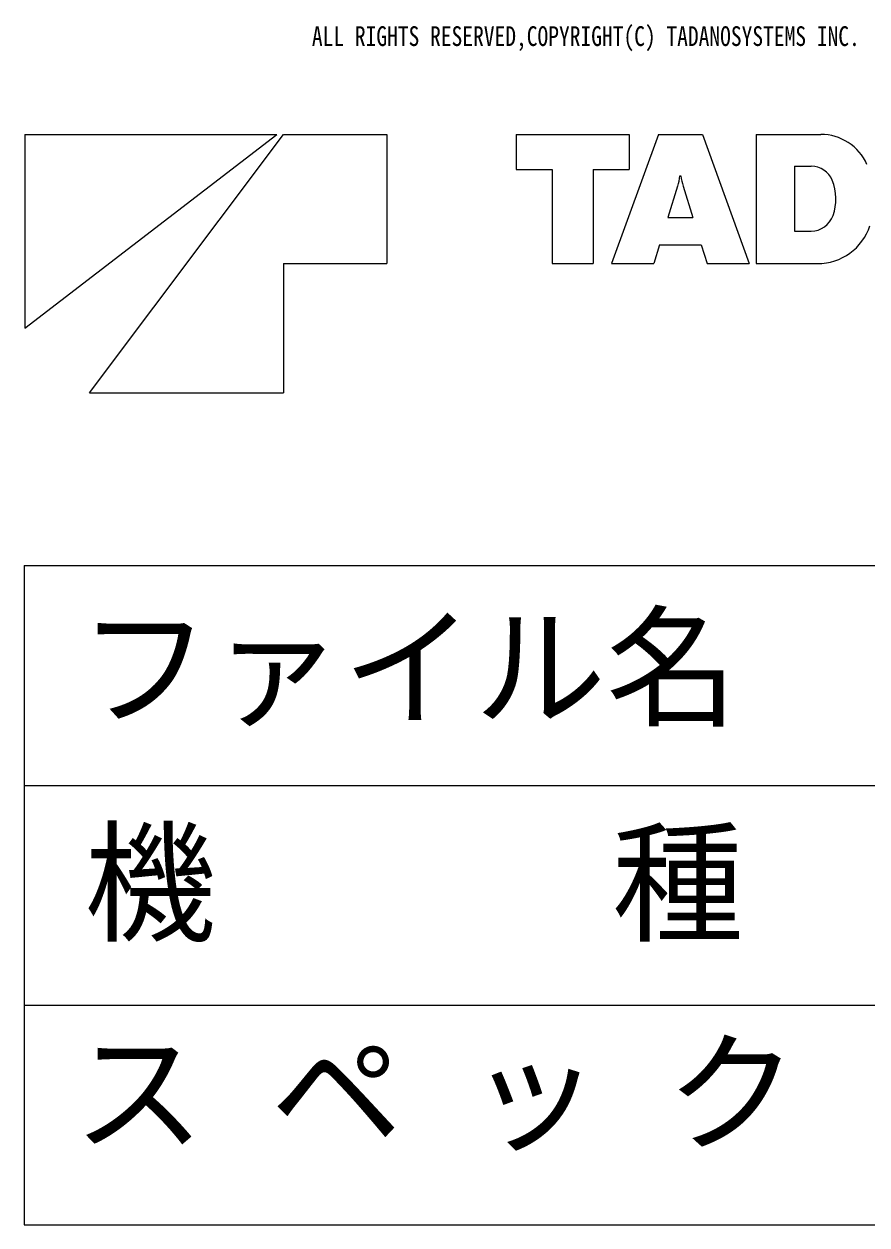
# Model space of a CAD drawing. Units: millimetres, scale not verified. Extents: x -57225 to 79791, y -37674 to 48571.
# Drawn here: x -23925 to -20090, y -4552 to 913 of the extents above; entities that cross this region are included whole.
import ezdxf
from ezdxf.enums import TextEntityAlignment as Align

# ---------------------------------------------------------------- set-up
doc = ezdxf.new("R2010")
doc.units = ezdxf.units.MM
doc.header["$LTSCALE"] = 100
doc.layers.add('0-0_0', color=7, linetype='Continuous', lineweight=18)
doc.styles.add('ＭＳ ゴシック', font='')
doc.styles.get('ＭＳ ゴシック').set_extended_font_data('MS Gothic')

msp = doc.modelspace()

# ---------------------------------------------------------------- linework, layer by layer
at = {"layer": '0-0_0'}
for p, q in [((-23920.5, 410.7), (-22773.9, 410.7)), ((-23626.5, -765.3), (-22744.5, 410.7)), ((-22744.5, 410.7), (-22274.1, 410.7)), ((-22274.1, 410.7), (-22274.1, -177.3)), ((-21686.1, 410.7), (-21172, 410.7)), ((-21038.9, 410.7), (-21251.7, -177.3)), ((-21172, 410.7), (-21172, 251.1)), ((-21038.9, 410.7), (-20838, 410.7)), ((-20838, 410.7), (-20625.2, -177.3)), ((-20594.1, 410.7), (-20594.1, -177.3)), ((-20594.1, 410.7), (-20300.4, 410.7)), ((-21522, 251.1), (-21522, -177.3)), ((-21335.9, 251.1), (-21335.9, -177.3)), ((-21335.9, 251.1), (-21172, 251.1)), ((-20940.5, 221.6), (-20936.4, 221.6)), ((-20419.9, 265.9), (-20419.9, -29.7)), ((-20419.9, 265.9), (-20343.2, 265.9)), ((-20951, 175), (-20995, 32.4)), ((-20925.9, 175), (-20882.1, 32.4)), ((-20995, 32.4), (-20882.1, 32.4)), ((-20419.9, -29.7), (-20344.1, -29.7)), ((-21033.2, -91.6), (-21059.7, -177.3)), ((-21033.2, -91.6), (-20843.7, -91.6)), ((-20843.7, -91.6), (-20817.4, -177.3)), ((-22744.5, -177.3), (-22744.5, -765.3)), ((-22744.5, -177.3), (-22274.1, -177.3)), ((-21522, -177.3), (-21335.9, -177.3)), ((-21251.7, -177.3), (-21059.7, -177.3)), ((-20817.4, -177.3), (-20625.2, -177.3)), ((-20594.1, -177.3), (-20314.5, -177.3)), ((-23626.5, -765.3), (-22744.5, -765.3)), ((-23924.8, -1551.7), (-12500.6, -1551.7)), ((-23924.8, -1551.7), (-23924.8, -4551.7)), ((-23924.8, -2551.7), (-12500.6, -2551.7)), ((-23924.8, -3551.7), (-12500.6, -3551.7)), ((-23924.8, -4551.7), (-12500.6, -4551.7))]:
    msp.add_line(p, q, dxfattribs=at)
for points in [[(-23920.5, 410.7), (-23920.5, -471.3), (-22773.9, 410.7)], [(-21686.1, 410.7), (-21686.1, 251.1), (-21522, 251.1)]]:
    msp.add_lwpolyline(points, dxfattribs=at)
for centre, radius, start, end in [((-20300.4, 180.2), 230.5, 23.9328, 90), ((-21245.8, 265.9), 308.5, 342.867, 351.739), ((-20631.2, 265.9), 308.5, 188.261, 197.133), ((-20343.2, 162.4), 103.4, 22.2133, 90), ((-20455.4, 116.7), 224.6, 340.276, 22.213), ((-20344.1, 76.8), 106.4, 270, 340.276), ((-20314.5, 73.8), 251.2, 270, 341.626)]:
    msp.add_arc(centre, radius, start, end, dxfattribs=at)

# ---------------------------------------------------------------- texts
at = {"layer": '0-0_0', "style": 'ＭＳ ゴシック', "width": 0.8}
msp.add_text('ALL RIGHTS RESERVED,COPYRIGHT(C) TADANOSYSTEMS INC.', height=89.81, dxfattribs=at).set_placement((-22615.1, 785.8), align=Align.BOTTOM_LEFT)
at = {"layer": '0-0_0', "style": 'ＭＳ ゴシック'}
for s, p in [('ファイル名', (-23676.5, -2366.9)), ('機\u3000\u3000\u3000種', (-23650.4, -3347.1)), ('ス ペ ッ ク', (-23702.6, -4301.1))]:
    msp.add_text(s, height=439.9, dxfattribs=at).set_placement(p, align=Align.BOTTOM_LEFT)

doc.saveas('drawing.dxf')
